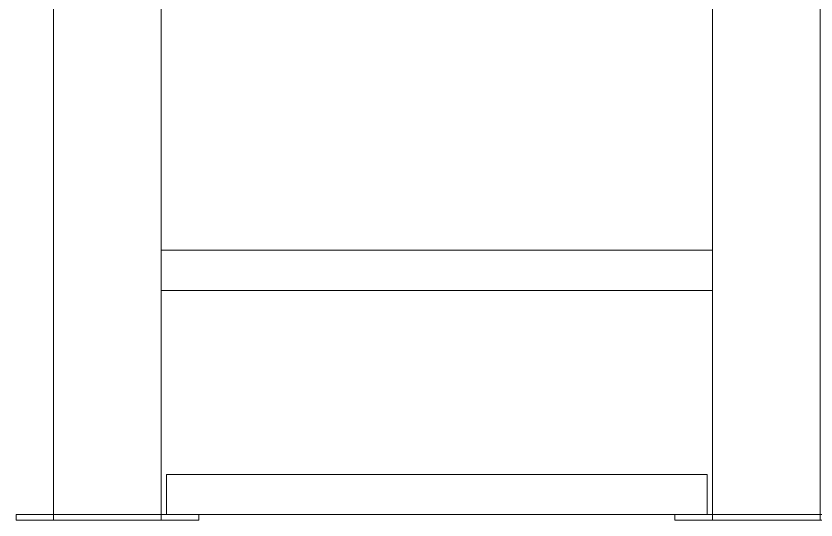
# Model space of a CAD drawing. Header units: millimetres. Extents: x -153298 to 620751, y -313239 to 250031.
# Drawn here: x 30612 to 32099, y 149311 to 150249 of the extents above; entities that cross this region are included whole.
import ezdxf

# ---------------------------------------------------------------- set-up
doc = ezdxf.new("R2010")
doc.units = ezdxf.units.MM
doc.linetypes.add('XKITLINE00', pattern=[0])
doc.layers.add('000 - EXISTING_STEEL-STRUCTURE_MAIN_COLOR_1', color=1, linetype='Continuous')
doc.layers.add('000 - EXISTING_STEEL-STRUCTURE_MAIN_COLOR_251', color=251, linetype='Continuous')

# ---------------------------------------------------------------- blocks, each defined once
blk = doc.blocks.new('*A302296')
at = {"layer": '000 - EXISTING_STEEL-STRUCTURE_MAIN_COLOR_251', "linetype": 'XKITLINE00', "lineweight": 0}
for p, q in [((157.552005, 125.14304), (157.552005, 124.54304)), ((157.552005, 125.14304), (165.592005, 125.14304)), ((165.592005, 125.14304), (165.592005, 124.54304)), ((157.552005, 124.54304), (165.592005, 124.54304))]:
    blk.add_line(p, q, dxfattribs=at)
blk = doc.blocks.new('*A304298')
at = {"layer": '000 - EXISTING_STEEL-STRUCTURE_MAIN_COLOR_251', "linetype": 'XKITLINE00', "lineweight": 0}
for p, q in [((157.472005, 128.48232), (165.672005, 128.48232)), ((157.472005, 127.88232), (165.672005, 127.88232))]:
    blk.add_line(p, q, dxfattribs=at)
blk = doc.blocks.new('*A354346')
at = {"layer": '000 - EXISTING_STEEL-STRUCTURE_MAIN_COLOR_1', "linetype": 'XKITLINE00', "lineweight": 0}
for p, q in [((155.312005, 124.46304), (155.312005, 124.54304)), ((157.552005, 124.54304), (155.312005, 124.54304)), ((158.032005, 124.46304), (155.312005, 124.46304)), ((155.872005, 124.54304), (155.872005, 124.46304)), ((157.472005, 124.46304), (157.472005, 124.54304)), ((158.032005, 124.46304), (158.032005, 124.54304))]:
    blk.add_line(p, q, dxfattribs=at)
blk = doc.blocks.new('*A356348')
at = {"layer": '000 - EXISTING_STEEL-STRUCTURE_MAIN_COLOR_1', "linetype": 'XKITLINE00', "lineweight": 0}
for p, q in [((155.872005, 124.54304), (155.872005, 137.151988)), ((157.472005, 137.151988), (157.472005, 124.54304)), ((157.472005, 124.54304), (155.872005, 124.54304))]:
    blk.add_line(p, q, dxfattribs=at)
blk = doc.blocks.new('*A501490')
at = {"layer": '000 - EXISTING_STEEL-STRUCTURE_MAIN_COLOR_1', "linetype": 'XKITLINE00', "lineweight": 0}
for p, q in [((165.112005, 124.46304), (165.112005, 124.54304)), ((167.832005, 124.46304), (165.112005, 124.46304)), ((167.352005, 124.54304), (165.592005, 124.54304)), ((165.672005, 124.54304), (165.672005, 124.46304)), ((167.272005, 124.46304), (167.272005, 124.54304)), ((167.832005, 124.46304), (167.832005, 124.54304))]:
    blk.add_line(p, q, dxfattribs=at)
blk = doc.blocks.new('*A506495')
at = {"layer": '000 - EXISTING_STEEL-STRUCTURE_MAIN_COLOR_1', "linetype": 'XKITLINE00', "lineweight": 0}
for p, q in [((165.672005, 124.54304), (165.672005, 136.784027)), ((167.272005, 136.784027), (167.272005, 124.54304)), ((167.272005, 124.54304), (165.672005, 124.54304))]:
    blk.add_line(p, q, dxfattribs=at)
blk = doc.blocks.new('W-1-PP19-ST-ENT1-1_20260610-011831_LOPF_ST')
at = {"layer": '000 - EXISTING_STEEL-STRUCTURE_MAIN_COLOR_1', "lineweight": 0, "xscale": 125, "yscale": 125, "zscale": 125}
for name in ['*A356348', '*A506495', '*A354346', '*A501490']:
    blk.add_blockref(name, (-21035, -16515), dxfattribs=at)
at = {"layer": '000 - EXISTING_STEEL-STRUCTURE_MAIN_COLOR_251', "lineweight": 0, "xscale": 125, "yscale": 125, "zscale": 125}
for name in ['*A304298', '*A302296']:
    blk.add_blockref(name, (-21035, -16515), dxfattribs=at)

msp = doc.modelspace()

# ---------------------------------------------------------------- block references
at = {"color": 6}
msp.add_blockref('W-1-PP19-ST-ENT1-1_20260610-011831_LOPF_ST', (32232.7713, 150267.8427), dxfattribs=at)

doc.saveas('drawing.dxf')
